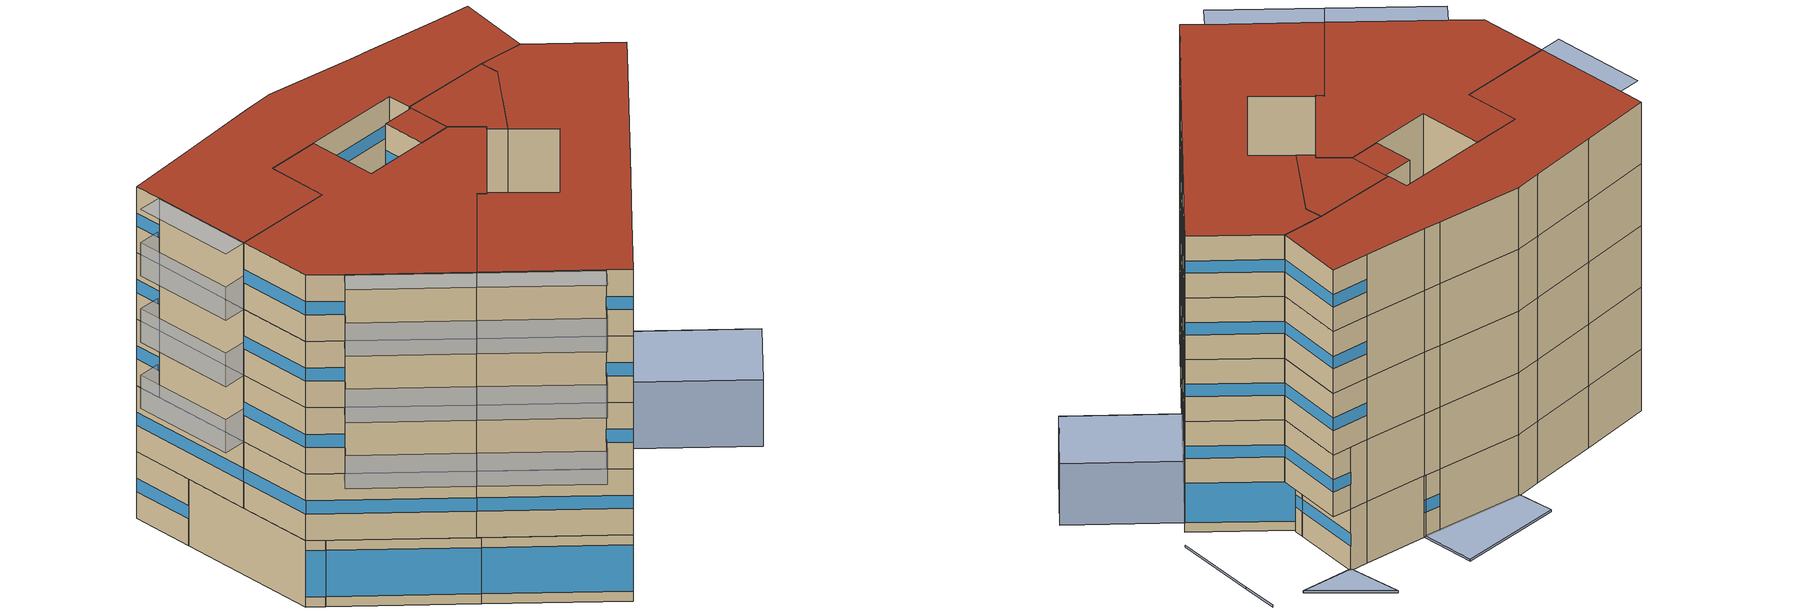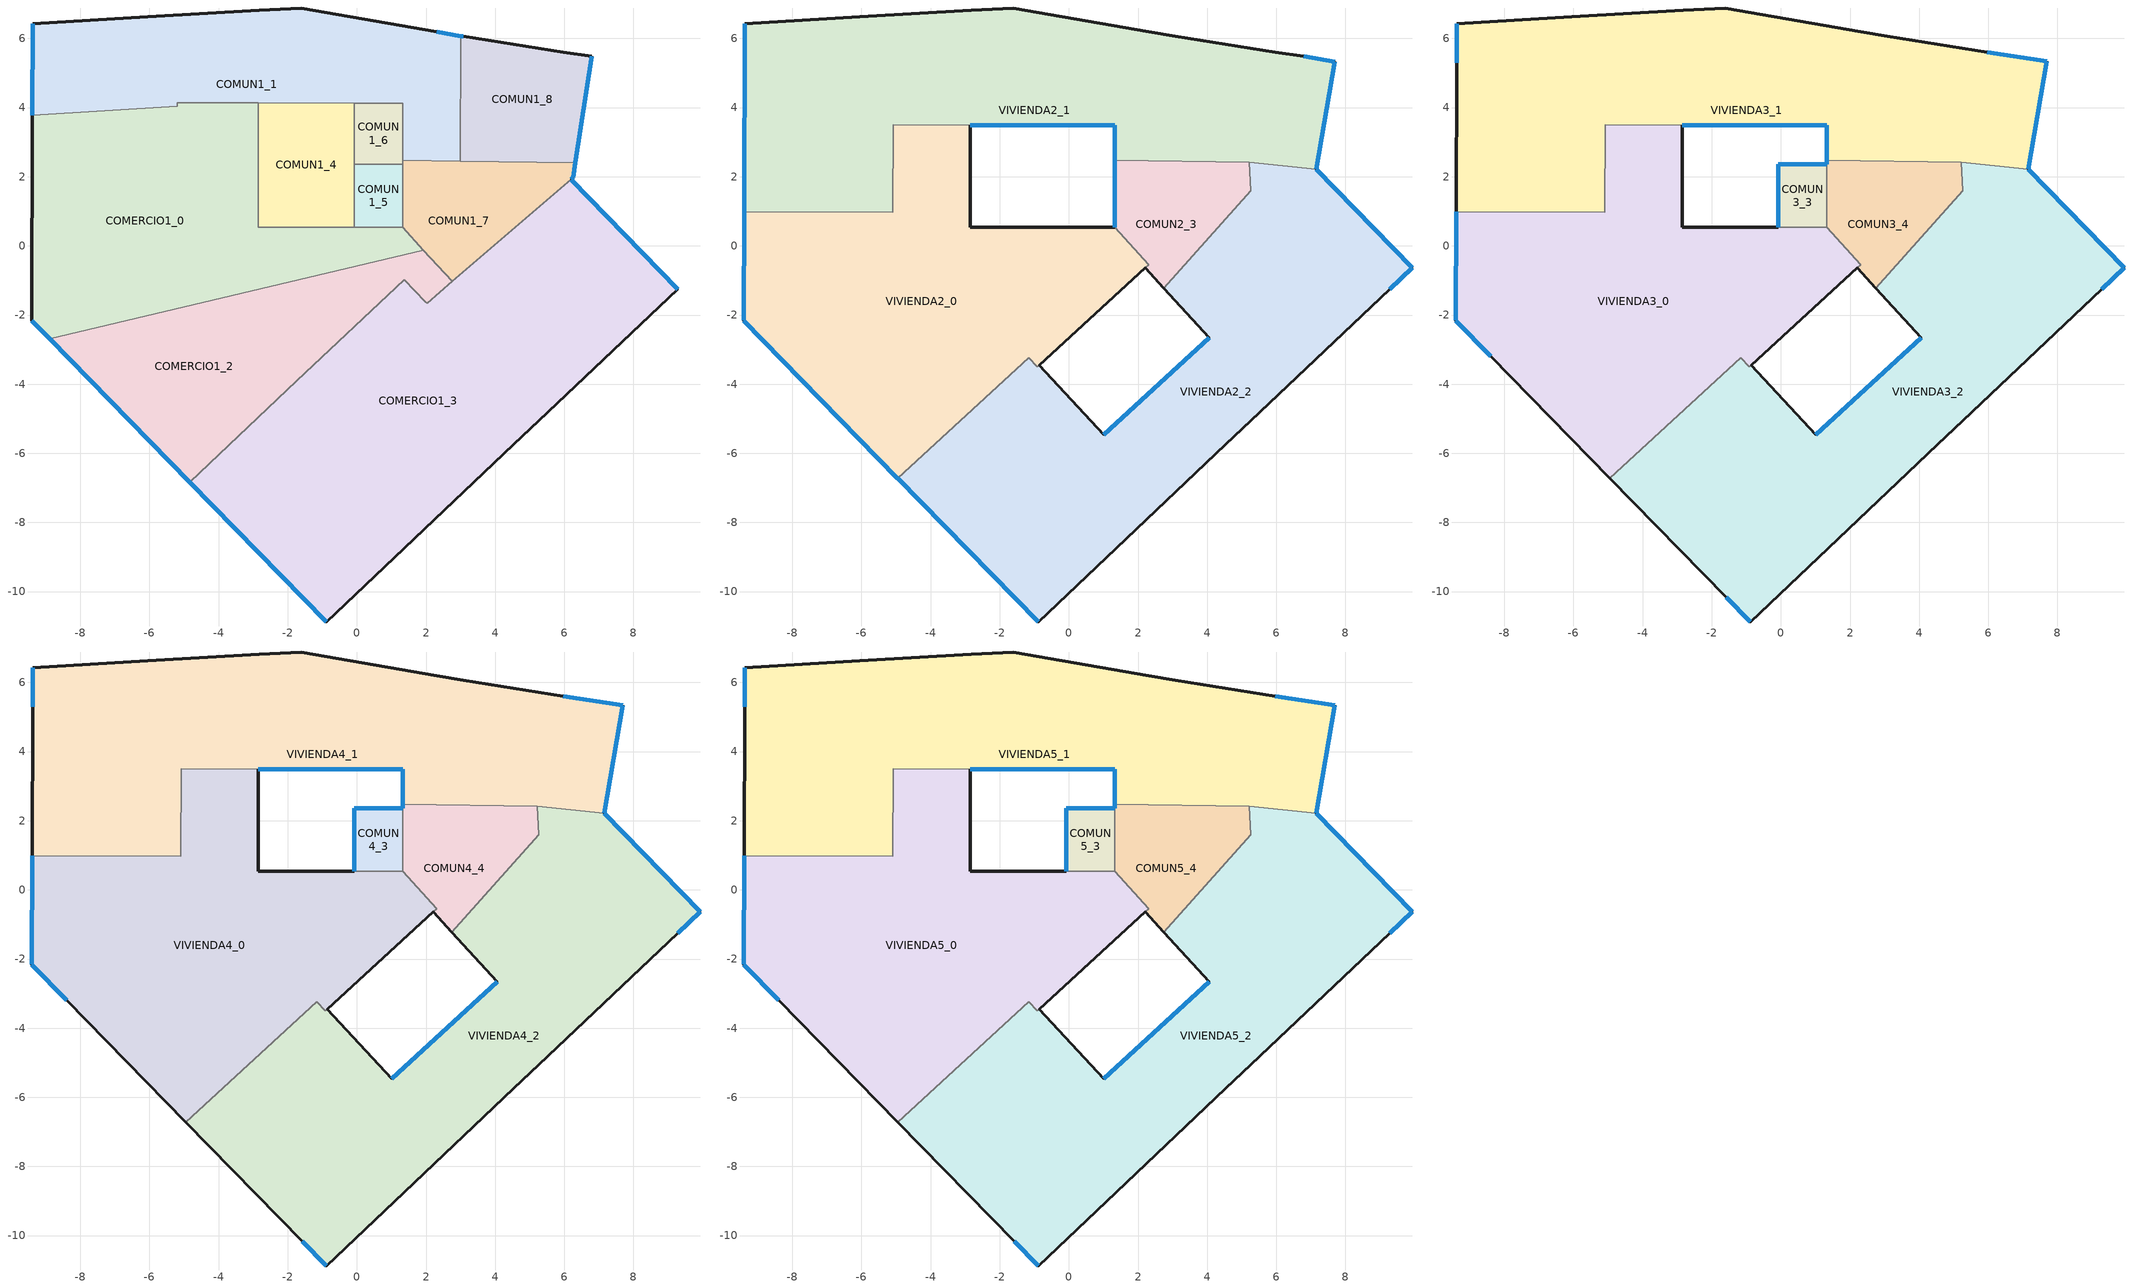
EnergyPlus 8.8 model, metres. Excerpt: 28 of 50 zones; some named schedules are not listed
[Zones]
COMERCIO1_0
 floor ground (Project Floor): 1.32,0.54 1.92,-0.12 -8.89,-2.69 -9.41,-2.16 -9.39,3.78 -5.2,4.04 -5.2,4.14 -2.86,4.14 -2.86,3.49 -2.86,0.54 -0.08,0.54 z0
 wall outside (Project Partition): -9.39,3.78 -9.41,-2.16 -8.89,-2.69 z0:3
 wall to COMERCIO1_2 (Project Partition): -8.89,-2.69 1.92,-0.12 z0:3
 wall to COMUN1_7 (Project Partition): 1.92,-0.12 1.32,0.54 z0:3
 wall to COMUN1_5 (Project Partition): 1.32,0.54 -0.08,0.54 z0:3
 wall to COMUN1_4 (Project Partition): -0.08,0.54 -2.86,0.54 -2.86,3.49 -2.86,4.14 z0:3
 wall to COMUN1_1 (Project Partition): -2.86,4.14 -5.2,4.14 -5.2,4.04 -9.39,3.78 z0:3
 window (Project External Window): -9.41,-2.16 -8.89,-2.69 z0.45:2.55
 roof outside (Project Flat Roof): 1.92,-0.12 1.32,0.54 -0.08,0.54 -2.86,0.54 -2.86,3.49 -2.86,4.14 -5.2,4.14 -5.2,4.04 -9.39,3.78 -9.41,-2.16 -8.89,-2.69 z3
COMUN1_1
 floor ground (Project Floor): 3,6.07 2.99,2.45 1.32,2.48 1.32,3.49 1.32,4.13 -0.08,4.13 -2.86,4.14 -5.2,4.14 -5.2,4.04 -9.39,3.78 -9.38,6.42 -6.05,6.62 -2.83,6.81 -1.62,6.88 2.31,6.19 z0
 wall outside (Project Partition): 3,6.07 2.31,6.19 -1.62,6.88 -2.83,6.81 -6.05,6.62 -9.38,6.42 -9.39,3.78 z0:3
 wall to COMUN1_4 (Project Partition): -2.86,4.14 -0.08,4.13 z0:3
 wall to COMUN1_6 (Project Partition): -0.08,4.13 1.32,4.13 1.32,3.49 1.32,2.48 z0:3
 wall to COMUN1_7 (Project Partition): 1.32,2.48 2.99,2.45 z0:3
 wall to COMUN1_8 (Project Partition): 2.99,2.45 3,6.07 z0:3
 window (Project External Window): 3,6.07 2.31,6.19 / -9.38,6.42 -9.39,3.78 z1.2:1.8
 roof outside (Project Flat Roof): 2.99,2.45 3,6.07 2.31,6.19 -1.62,6.88 -2.83,6.81 -6.05,6.62 -9.38,6.42 -9.39,3.78 -5.2,4.04 -5.2,4.14 -2.86,4.14 -0.08,4.13 1.32,4.13 1.32,3.49 1.32,2.48 z3
COMERCIO1_2
 floor ground (Project Floor): 1.92,-0.12 2.76,-1.03 2.03,-1.66 1.98,-1.61 1.37,-0.98 -1.74,-3.9 -4.84,-6.84 -8.89,-2.69 z0
 wall outside (Project Partition): -8.89,-2.69 -4.84,-6.84 z0:3
 wall to COMERCIO1_3 (Project Partition): -4.84,-6.84 -1.74,-3.9 1.37,-0.98 1.98,-1.61 2.03,-1.66 2.76,-1.03 z0:3
 wall to COMUN1_7 (Project Partition): 2.76,-1.03 1.92,-0.12 z0:3
 window (Project External Window): -8.88,-2.69 -4.84,-6.84 z0.45:2.55
 roof outside (Project Flat Roof): 2.03,-1.66 2.76,-1.03 1.92,-0.12 -8.89,-2.69 -4.84,-6.84 -1.74,-3.9 1.37,-0.98 1.98,-1.61 z3
COMERCIO1_3
 floor ground (Project Floor): 6.19,1.92 9.28,-1.25 5.26,-5.06 4.54,-5.74 1.36,-8.75 -0.89,-10.88 -4.84,-6.84 -1.74,-3.9 1.37,-0.98 1.98,-1.61 2.03,-1.66 2.76,-1.03 z0
 wall outside (Project Partition): -4.84,-6.84 -0.89,-10.88 1.36,-8.75 4.54,-5.74 5.26,-5.06 9.28,-1.25 6.19,1.92 z0:3
 wall to COMUN1_7 (Project Partition): 6.19,1.92 2.76,-1.03 z0:3
 window (Project External Window): -4.83,-6.84 -0.89,-10.88 / 9.28,-1.25 6.2,1.92 z0.45:2.55
 roof outside (Project Flat Roof): 4.54,-5.74 5.26,-5.06 9.28,-1.25 6.19,1.92 2.76,-1.03 2.03,-1.66 1.98,-1.61 1.37,-0.98 -1.74,-3.9 -4.84,-6.84 -0.89,-10.88 1.36,-8.75 z3
COMUN1_4
 floor ground (Project Floor): -0.08,4.13 -0.08,2.36 -0.08,0.54 -2.86,0.54 -2.86,3.49 -2.86,4.14 z0
 wall to COMUN1_5 (Project Partition): -0.08,0.54 -0.08,2.36 z0:3
 wall to COMUN1_6 (Project Partition): -0.08,2.36 -0.08,4.13 z0:3
 roof outside (Project Flat Roof): -0.08,0.54 -0.08,2.36 -0.08,4.13 -2.86,4.14 -2.86,3.49 -2.86,0.54 z3
COMUN1_5
 floor ground (Project Floor): 1.32,2.36 1.32,0.54 -0.08,0.54 -0.08,2.36 z0
 wall to COMUN1_7 (Project Partition): 1.32,0.54 1.32,2.36 z0:3
 wall to COMUN1_6 (Project Partition): 1.32,2.36 -0.08,2.36 z0:3
 roof outside (Project Flat Roof): 1.32,0.54 1.32,2.36 -0.08,2.36 -0.08,0.54 z3
COMUN1_6
 floor ground (Project Floor): 1.32,4.13 1.32,3.49 1.32,2.48 1.32,2.36 -0.08,2.36 -0.08,4.13 z0
 wall to COMUN1_7 (Project Partition): 1.32,2.36 1.32,2.48 z0:3
 roof outside (Project Flat Roof): 1.32,2.36 1.32,2.48 1.32,3.49 1.32,4.13 -0.08,4.13 -0.08,2.36 z3
COMUN1_7
 floor ground (Project Floor): 6.31,2.4 6.25,1.98 6.19,1.92 2.76,-1.03 1.92,-0.12 1.32,0.54 1.32,2.36 1.32,2.48 2.99,2.45 z0
 wall outside (Project Partition): 6.19,1.92 6.25,1.98 6.31,2.4 z0:3
 wall to COMUN1_8 (Project Partition): 6.31,2.4 2.99,2.45 z0:3
 window (Project External Window): 6.19,1.92 6.25,1.98 / 6.25,1.98 6.31,2.4 z1.2:1.8
 roof outside (Project Flat Roof): 6.19,1.92 6.25,1.98 6.31,2.4 2.99,2.45 1.32,2.48 1.32,2.36 1.32,0.54 1.92,-0.12 2.76,-1.03 z3
COMUN1_8
 floor ground (Project Floor): 6.79,5.48 6.31,2.4 2.99,2.45 3,6.07 3.07,6.06 5.97,5.6 z0
 wall outside (Project Partition): 6.31,2.4 6.79,5.48 5.97,5.6 3.07,6.06 3,6.07 z0:3
 window (Project External Window): 6.31,2.4 6.79,5.48 / 3.07,6.06 3,6.07 z1.2:1.8
 roof outside (Project Flat Roof): 6.31,2.4 6.79,5.48 5.97,5.6 3.07,6.06 3,6.07 2.99,2.45 z3
VIVIENDA2_0
 floor outside (Project Floor): 1.32,0.54 2.31,-0.54 2.2,-0.64 -0.86,-3.45 -0.92,-3.5 -1.16,-3.23 -4.96,-6.72 -9.41,-2.16 -9.4,0.99 -5.1,0.97 -5.09,3.5 -2.86,3.49 -2.86,0.54 -0.08,0.54 z3
 wall outside (Project Partition): -0.86,-3.45 2.2,-0.64 / 1.32,0.54 -0.08,0.54 -2.86,0.54 -2.86,3.49 / -9.4,0.99 -9.41,-2.16 -4.96,-6.72 z3:6
 wall to VIVIENDA2_2 (Project Partition): -4.96,-6.72 -1.16,-3.23 -0.92,-3.5 -0.86,-3.45 z3:6
 wall to COMUN2_3 (Project Partition): 2.2,-0.64 2.31,-0.54 1.32,0.54 z3:6
 wall to VIVIENDA2_1 (Project Partition): -2.86,3.49 -5.09,3.5 -5.1,0.97 -9.4,0.99 z3:6
 window (Project External Window): -9.4,0.99 -9.41,-2.16 / -9.4,-2.16 -4.96,-6.72 z4.2:4.8
 roof outside (Project Flat Roof): -0.86,-3.45 2.2,-0.64 2.31,-0.54 1.32,0.54 -0.08,0.54 -2.86,0.54 -2.86,3.49 -5.09,3.5 -5.1,0.97 -9.4,0.99 -9.41,-2.16 -4.96,-6.72 -1.16,-3.23 -0.92,-3.5 z6
VIVIENDA2_1
 floor outside (Project Floor): 7.68,5.33 7.15,2.22 5.22,2.42 1.32,2.48 1.32,3.49 -2.86,3.49 -5.09,3.5 -5.1,0.97 -9.4,0.99 -9.38,6.42 -6.05,6.62 -2.83,6.81 -1.62,6.88 2.31,6.19 3.07,6.06 5.97,5.6 6.79,5.48 z3
 wall outside (Project Partition): -2.86,3.49 1.32,3.49 1.32,2.48 / 7.15,2.22 7.68,5.33 6.79,5.48 5.97,5.6 3.07,6.06 2.31,6.19 -1.62,6.88 -2.83,6.81 -6.05,6.62 -9.38,6.42 -9.4,0.99 z3:6
 wall to COMUN2_3 (Project Partition): 1.32,2.48 5.22,2.42 z3:6
 wall to VIVIENDA2_2 (Project Partition): 5.22,2.42 7.15,2.22 z3:6
 window (Project External Window): -2.85,3.49 1.32,3.49 / 1.32,3.49 1.32,2.48 / 7.15,2.22 7.68,5.33 / 7.68,5.33 6.79,5.48 / -9.38,6.42 -9.4,0.99 z4.2:4.8
 roof outside (Project Flat Roof): 7.15,2.22 7.68,5.33 6.79,5.48 5.97,5.6 3.07,6.06 2.31,6.19 -1.62,6.88 -2.83,6.81 -6.05,6.62 -9.38,6.42 -9.4,0.99 -5.1,0.97 -5.09,3.5 -2.86,3.49 1.32,3.49 1.32,2.48 5.22,2.42 z6
VIVIENDA2_2
 floor outside (Project Floor): 7.15,2.22 9.93,-0.63 9.28,-1.25 5.26,-5.06 4.54,-5.74 1.36,-8.75 -0.89,-10.88 -4.96,-6.72 -1.16,-3.23 -0.92,-3.5 -0.86,-3.45 1,-5.47 4.06,-2.66 2.74,-1.23 5.25,1.6 5.22,2.42 z3
 wall outside (Project Partition): -4.96,-6.72 -0.89,-10.88 1.36,-8.75 4.54,-5.74 5.26,-5.06 9.28,-1.25 9.93,-0.63 7.15,2.22 / 2.74,-1.23 4.06,-2.66 1,-5.47 -0.86,-3.45 z3:6
 wall to COMUN2_3 (Project Partition): 5.22,2.42 5.25,1.6 2.74,-1.23 z3:6
 window (Project External Window): -4.95,-6.72 -0.89,-10.88 / 9.28,-1.25 9.93,-0.63 / 9.93,-0.63 7.16,2.22 / 4.06,-2.66 1.01,-5.47 z4.2:4.8
 roof outside (Project Flat Roof): 4.54,-5.74 5.26,-5.06 9.28,-1.25 9.93,-0.63 7.15,2.22 5.22,2.42 5.25,1.6 2.74,-1.23 4.06,-2.66 1,-5.47 -0.86,-3.45 -0.92,-3.5 -1.16,-3.23 -4.96,-6.72 -0.89,-10.88 1.36,-8.75 z6
COMUN2_3
 floor outside (Project Floor): 5.22,2.42 5.25,1.6 2.74,-1.23 2.2,-0.64 2.31,-0.54 1.32,0.54 1.32,2.36 1.32,2.48 z3
 wall outside (Project Partition): 2.2,-0.64 2.74,-1.23 / 1.32,2.48 1.32,2.36 1.32,0.54 z3:6
 window (Project External Window): 1.32,2.48 1.32,2.36 / 1.32,2.36 1.32,0.54 z4.2:4.8
 roof outside (Project Flat Roof): 2.74,-1.23 5.25,1.6 5.22,2.42 1.32,2.48 1.32,2.36 1.32,0.54 2.31,-0.54 2.2,-0.64 z6
VIVIENDA3_0
 floor outside (Project Floor): 1.32,0.54 2.31,-0.54 2.2,-0.64 -0.86,-3.45 -0.92,-3.5 -1.16,-3.23 -4.96,-6.72 -8.4,-3.19 -9.41,-2.16 -9.4,0.99 -5.1,0.97 -5.09,3.5 -2.86,3.49 -2.86,0.54 -0.08,0.54 z6
 wall outside (Project Partition): -0.86,-3.45 2.2,-0.64 / -0.08,0.54 -2.86,0.54 -2.86,3.49 / -9.4,0.99 -9.41,-2.16 -8.4,-3.19 -4.96,-6.72 z6:9
 wall to VIVIENDA3_2 (Project Partition): -4.96,-6.72 -1.16,-3.23 -0.92,-3.5 -0.86,-3.45 z6:9
 wall to COMUN3_4 (Project Partition): 2.2,-0.64 2.31,-0.54 1.32,0.54 z6:9
 wall to COMUN3_3 (Project Partition): 1.32,0.54 -0.08,0.54 z6:9
 wall to VIVIENDA3_1 (Project Partition): -2.86,3.49 -5.09,3.5 -5.1,0.97 -9.4,0.99 z6:9
 window (Project External Window): -9.4,0.99 -9.41,-2.16 / -9.41,-2.16 -8.4,-3.19 z7.2:7.8
 roof outside (Project Flat Roof): -0.86,-3.45 2.2,-0.64 2.31,-0.54 1.32,0.54 -0.08,0.54 -2.86,0.54 -2.86,3.49 -5.09,3.5 -5.1,0.97 -9.4,0.99 -9.41,-2.16 -8.4,-3.19 -4.96,-6.72 -1.16,-3.23 -0.92,-3.5 z9
VIVIENDA3_1
 floor outside (Project Floor): 7.68,5.34 7.15,2.22 5.22,2.42 1.32,2.48 1.32,3.49 -2.86,3.49 -5.09,3.5 -5.1,0.97 -9.4,0.99 -9.38,5.29 -9.38,6.42 -6.05,6.62 -2.83,6.81 -1.62,6.88 2.31,6.19 3.07,6.06 5.97,5.6 z6
 wall outside (Project Partition): -2.86,3.49 1.32,3.49 1.32,2.48 / 7.15,2.22 7.68,5.34 5.97,5.6 3.07,6.06 2.31,6.19 -1.62,6.88 -2.83,6.81 -6.05,6.62 -9.38,6.42 -9.38,5.29 -9.4,0.99 z6:9
 wall to COMUN3_4 (Project Partition): 1.32,2.48 5.22,2.42 z6:9
 wall to VIVIENDA3_2 (Project Partition): 5.22,2.42 7.15,2.22 z6:9
 window (Project External Window): -2.85,3.49 1.32,3.49 / 1.32,3.49 1.32,2.48 / 7.15,2.22 7.68,5.34 / 7.68,5.34 5.98,5.6 / -9.38,6.42 -9.38,5.29 z7.2:7.8
 roof outside (Project Flat Roof): 7.15,2.22 7.68,5.34 5.97,5.6 3.07,6.06 2.31,6.19 -1.62,6.88 -2.83,6.81 -6.05,6.62 -9.38,6.42 -9.38,5.29 -9.4,0.99 -5.1,0.97 -5.09,3.5 -2.86,3.49 1.32,3.49 1.32,2.48 5.22,2.42 z9
VIVIENDA3_2
 floor outside (Project Floor): 7.15,2.22 9.93,-0.63 9.28,-1.25 5.26,-5.06 4.54,-5.74 1.36,-8.75 -0.89,-10.88 -1.59,-10.16 -4.96,-6.72 -1.16,-3.23 -0.92,-3.5 -0.86,-3.45 1,-5.47 4.06,-2.66 2.74,-1.23 5.25,1.6 5.22,2.42 z6
 wall outside (Project Partition): -4.96,-6.72 -1.59,-10.16 -0.89,-10.88 1.36,-8.75 4.54,-5.74 5.26,-5.06 9.28,-1.25 9.93,-0.63 7.15,2.22 / 2.74,-1.23 4.06,-2.66 1,-5.47 -0.86,-3.45 z6:9
 wall to COMUN3_4 (Project Partition): 5.22,2.42 5.25,1.6 2.74,-1.23 z6:9
 window (Project External Window): -1.59,-10.16 -0.89,-10.88 / 9.28,-1.25 9.93,-0.63 / 9.93,-0.63 7.16,2.22 / 4.06,-2.66 1.01,-5.47 z7.2:7.8
 roof outside (Project Flat Roof): 4.54,-5.74 5.26,-5.06 9.28,-1.25 9.93,-0.63 7.15,2.22 5.22,2.42 5.25,1.6 2.74,-1.23 4.06,-2.66 1,-5.47 -0.86,-3.45 -0.92,-3.5 -1.16,-3.23 -4.96,-6.72 -1.59,-10.16 -0.89,-10.88 1.36,-8.75 z9
COMUN3_3
 floor outside (Project Floor): 1.32,2.36 1.32,0.54 -0.08,0.54 -0.08,2.36 z6
 wall outside (Project Partition): 1.32,2.36 -0.08,2.36 -0.08,0.54 z6:9
 wall to COMUN3_4 (Project Partition): 1.32,0.54 1.32,2.36 z6:9
 window (Project External Window): 1.32,2.36 -0.07,2.36 / -0.08,2.36 -0.08,0.54 z7.2:7.8
 roof outside (Project Flat Roof): 1.32,0.54 1.32,2.36 -0.08,2.36 -0.08,0.54 z9
COMUN3_4
 floor outside (Project Floor): 5.22,2.42 5.25,1.6 2.74,-1.23 2.2,-0.64 2.31,-0.54 1.32,0.54 1.32,2.36 1.32,2.48 z6
 wall outside (Project Partition): 2.2,-0.64 2.74,-1.23 / 1.32,2.48 1.32,2.36 z6:9
 window (Project External Window): 1.32,2.48 1.32,2.36 z7.2:7.8
 roof outside (Project Flat Roof): 2.74,-1.23 5.25,1.6 5.22,2.42 1.32,2.48 1.32,2.36 1.32,0.54 2.31,-0.54 2.2,-0.64 z9
VIVIENDA4_0
 floor outside (Project Floor): 1.32,0.54 2.31,-0.54 2.2,-0.64 -0.86,-3.45 -0.92,-3.5 -1.16,-3.23 -4.96,-6.72 -8.4,-3.19 -9.41,-2.16 -9.4,0.99 -5.1,0.97 -5.09,3.5 -2.86,3.49 -2.86,0.54 -0.08,0.54 z9
 wall outside (Project Partition): -0.86,-3.45 2.2,-0.64 / -0.08,0.54 -2.86,0.54 -2.86,3.49 / -9.4,0.99 -9.41,-2.16 -8.4,-3.19 -4.96,-6.72 z9:12
 wall to VIVIENDA4_2 (Project Partition): -4.96,-6.72 -1.16,-3.23 -0.92,-3.5 -0.86,-3.45 z9:12
 wall to COMUN4_4 (Project Partition): 2.2,-0.64 2.31,-0.54 1.32,0.54 z9:12
 wall to COMUN4_3 (Project Partition): 1.32,0.54 -0.08,0.54 z9:12
 wall to VIVIENDA4_1 (Project Partition): -2.86,3.49 -5.09,3.5 -5.1,0.97 -9.4,0.99 z9:12
 window (Project External Window): -9.4,0.99 -9.41,-2.16 / -9.41,-2.16 -8.4,-3.19 z10.2:10.8
 roof outside (Project Flat Roof): -0.86,-3.45 2.2,-0.64 2.31,-0.54 1.32,0.54 -0.08,0.54 -2.86,0.54 -2.86,3.49 -5.09,3.5 -5.1,0.97 -9.4,0.99 -9.41,-2.16 -8.4,-3.19 -4.96,-6.72 -1.16,-3.23 -0.92,-3.5 z12
VIVIENDA4_1
 floor outside (Project Floor): 7.68,5.34 7.15,2.22 5.22,2.42 1.32,2.48 1.32,3.49 -2.86,3.49 -5.09,3.5 -5.1,0.97 -9.4,0.99 -9.38,5.29 -9.38,6.42 -6.05,6.62 -2.83,6.81 -1.62,6.88 2.31,6.19 3.07,6.06 5.97,5.6 z9
 wall outside (Project Partition): -2.86,3.49 1.32,3.49 1.32,2.48 / 7.15,2.22 7.68,5.34 5.97,5.6 3.07,6.06 2.31,6.19 -1.62,6.88 -2.83,6.81 -6.05,6.62 -9.38,6.42 -9.38,5.29 -9.4,0.99 z9:12
 wall to COMUN4_4 (Project Partition): 1.32,2.48 5.22,2.42 z9:12
 wall to VIVIENDA4_2 (Project Partition): 5.22,2.42 7.15,2.22 z9:12
 window (Project External Window): -2.85,3.49 1.32,3.49 / 1.32,3.49 1.32,2.48 / 7.15,2.22 7.68,5.34 / 7.68,5.34 5.98,5.6 / -9.38,6.42 -9.38,5.29 z10.2:10.8
 roof outside (Project Flat Roof): 7.15,2.22 7.68,5.34 5.97,5.6 3.07,6.06 2.31,6.19 -1.62,6.88 -2.83,6.81 -6.05,6.62 -9.38,6.42 -9.38,5.29 -9.4,0.99 -5.1,0.97 -5.09,3.5 -2.86,3.49 1.32,3.49 1.32,2.48 5.22,2.42 z12
VIVIENDA4_2
 floor outside (Project Floor): 7.15,2.22 9.93,-0.63 9.28,-1.25 5.26,-5.06 4.54,-5.74 1.36,-8.75 -0.89,-10.88 -1.59,-10.16 -4.96,-6.72 -1.16,-3.23 -0.92,-3.5 -0.86,-3.45 1,-5.47 4.06,-2.66 2.74,-1.23 5.25,1.6 5.22,2.42 z9
 wall outside (Project Partition): -4.96,-6.72 -1.59,-10.16 -0.89,-10.88 1.36,-8.75 4.54,-5.74 5.26,-5.06 9.28,-1.25 9.93,-0.63 7.15,2.22 / 2.74,-1.23 4.06,-2.66 1,-5.47 -0.86,-3.45 z9:12
 wall to COMUN4_4 (Project Partition): 5.22,2.42 5.25,1.6 2.74,-1.23 z9:12
 window (Project External Window): -1.59,-10.16 -0.89,-10.88 / 9.28,-1.25 9.93,-0.63 / 9.93,-0.63 7.16,2.22 / 4.06,-2.66 1.01,-5.47 z10.2:10.8
 roof outside (Project Flat Roof): 4.54,-5.74 5.26,-5.06 9.28,-1.25 9.93,-0.63 7.15,2.22 5.22,2.42 5.25,1.6 2.74,-1.23 4.06,-2.66 1,-5.47 -0.86,-3.45 -0.92,-3.5 -1.16,-3.23 -4.96,-6.72 -1.59,-10.16 -0.89,-10.88 1.36,-8.75 z12
COMUN4_3
 floor outside (Project Floor): 1.32,2.36 1.32,0.54 -0.08,0.54 -0.08,2.36 z9
 wall outside (Project Partition): 1.32,2.36 -0.08,2.36 -0.08,0.54 z9:12
 wall to COMUN4_4 (Project Partition): 1.32,0.54 1.32,2.36 z9:12
 window (Project External Window): 1.32,2.36 -0.07,2.36 / -0.08,2.36 -0.08,0.54 z10.2:10.8
 roof outside (Project Flat Roof): 1.32,0.54 1.32,2.36 -0.08,2.36 -0.08,0.54 z12
COMUN4_4
 floor outside (Project Floor): 5.22,2.42 5.25,1.6 2.74,-1.23 2.2,-0.64 2.31,-0.54 1.32,0.54 1.32,2.36 1.32,2.48 z9
 wall outside (Project Partition): 2.2,-0.64 2.74,-1.23 / 1.32,2.48 1.32,2.36 z9:12
 window (Project External Window): 1.32,2.48 1.32,2.36 z10.2:10.8
 roof outside (Project Flat Roof): 2.74,-1.23 5.25,1.6 5.22,2.42 1.32,2.48 1.32,2.36 1.32,0.54 2.31,-0.54 2.2,-0.64 z12
VIVIENDA5_0
 floor outside (Project Floor): 1.32,0.54 2.31,-0.54 2.2,-0.64 -0.86,-3.45 -0.92,-3.5 -1.16,-3.23 -4.96,-6.72 -8.4,-3.19 -9.41,-2.16 -9.4,0.99 -5.1,0.97 -5.09,3.5 -2.86,3.49 -2.86,0.54 -0.08,0.54 z12
 wall outside (Project Partition): -0.86,-3.45 2.2,-0.64 / -0.08,0.54 -2.86,0.54 -2.86,3.49 / -9.4,0.99 -9.41,-2.16 -8.4,-3.19 -4.96,-6.72 z12:15
 wall to VIVIENDA5_2 (Project Partition): -4.96,-6.72 -1.16,-3.23 -0.92,-3.5 -0.86,-3.45 z12:15
 wall to COMUN5_4 (Project Partition): 2.2,-0.64 2.31,-0.54 1.32,0.54 z12:15
 wall to COMUN5_3 (Project Partition): 1.32,0.54 -0.08,0.54 z12:15
 wall to VIVIENDA5_1 (Project Partition): -2.86,3.49 -5.09,3.5 -5.1,0.97 -9.4,0.99 z12:15
 window (Project External Window): -9.4,0.99 -9.41,-2.16 / -9.41,-2.16 -8.4,-3.19 z13.2:13.8
 roof outside (Project Flat Roof): -0.86,-3.45 2.2,-0.64 2.31,-0.54 1.32,0.54 -0.08,0.54 -2.86,0.54 -2.86,3.49 -5.09,3.5 -5.1,0.97 -9.4,0.99 -9.41,-2.16 -8.4,-3.19 -4.96,-6.72 -1.16,-3.23 -0.92,-3.5 z15
VIVIENDA5_1
 floor outside (Project Floor): 7.68,5.34 7.15,2.22 5.22,2.42 1.32,2.48 1.32,3.49 -2.86,3.49 -5.09,3.5 -5.1,0.97 -9.4,0.99 -9.38,5.29 -9.38,6.42 -6.05,6.62 -2.83,6.81 -1.62,6.88 2.31,6.19 3.07,6.06 5.97,5.6 z12
 wall outside (Project Partition): -2.86,3.49 1.32,3.49 1.32,2.48 / 7.15,2.22 7.68,5.34 5.97,5.6 3.07,6.06 2.31,6.19 -1.62,6.88 -2.83,6.81 -6.05,6.62 -9.38,6.42 -9.38,5.29 -9.4,0.99 z12:15
 wall to COMUN5_4 (Project Partition): 1.32,2.48 5.22,2.42 z12:15
 wall to VIVIENDA5_2 (Project Partition): 5.22,2.42 7.15,2.22 z12:15
 window (Project External Window): -2.85,3.49 1.32,3.49 / 1.32,3.49 1.32,2.48 / 7.15,2.22 7.68,5.34 / 7.68,5.34 5.98,5.6 / -9.38,6.42 -9.38,5.29 z13.2:13.8
 roof outside (Project Flat Roof): 7.15,2.22 7.68,5.34 5.97,5.6 3.07,6.06 2.31,6.19 -1.62,6.88 -2.83,6.81 -6.05,6.62 -9.38,6.42 -9.38,5.29 -9.4,0.99 -5.1,0.97 -5.09,3.5 -2.86,3.49 1.32,3.49 1.32,2.48 5.22,2.42 z15
VIVIENDA5_2
 floor outside (Project Floor): 7.15,2.22 9.93,-0.63 9.28,-1.25 5.26,-5.06 4.54,-5.74 1.36,-8.75 -0.89,-10.88 -1.59,-10.16 -4.96,-6.72 -1.16,-3.23 -0.92,-3.5 -0.86,-3.45 1,-5.47 4.06,-2.66 2.74,-1.23 5.25,1.6 5.22,2.42 z12
 wall outside (Project Partition): -4.96,-6.72 -1.59,-10.16 -0.89,-10.88 1.36,-8.75 4.54,-5.74 5.26,-5.06 9.28,-1.25 9.93,-0.63 7.15,2.22 / 2.74,-1.23 4.06,-2.66 1,-5.47 -0.86,-3.45 z12:15
 wall to COMUN5_4 (Project Partition): 5.22,2.42 5.25,1.6 2.74,-1.23 z12:15
 window (Project External Window): -1.59,-10.16 -0.89,-10.88 / 9.28,-1.25 9.93,-0.63 / 9.93,-0.63 7.16,2.22 / 4.06,-2.66 1.01,-5.47 z13.2:13.8
 roof outside (Project Flat Roof): 4.54,-5.74 5.26,-5.06 9.28,-1.25 9.93,-0.63 7.15,2.22 5.22,2.42 5.25,1.6 2.74,-1.23 4.06,-2.66 1,-5.47 -0.86,-3.45 -0.92,-3.5 -1.16,-3.23 -4.96,-6.72 -1.59,-10.16 -0.89,-10.88 1.36,-8.75 z15
COMUN5_3
 floor outside (Project Floor): 1.32,2.36 1.32,0.54 -0.08,0.54 -0.08,2.36 z12
 wall outside (Project Partition): 1.32,2.36 -0.08,2.36 -0.08,0.54 z12:15
 wall to COMUN5_4 (Project Partition): 1.32,0.54 1.32,2.36 z12:15
 window (Project External Window): 1.32,2.36 -0.07,2.36 / -0.08,2.36 -0.08,0.54 z13.2:13.8
 roof outside (Project Flat Roof): 1.32,0.54 1.32,2.36 -0.08,2.36 -0.08,0.54 z15
COMUN5_4
 floor outside (Project Floor): 5.22,2.42 5.25,1.6 2.74,-1.23 2.2,-0.64 2.31,-0.54 1.32,0.54 1.32,2.36 1.32,2.48 z12
 wall outside (Project Partition): 2.2,-0.64 2.74,-1.23 / 1.32,2.48 1.32,2.36 z12:15
 window (Project External Window): 1.32,2.48 1.32,2.36 z13.2:13.8
 roof outside (Project Flat Roof): 2.74,-1.23 5.25,1.6 5.22,2.42 1.32,2.48 1.32,2.36 1.32,0.54 2.31,-0.54 2.2,-0.64 z15
shading: -9.4,0.99 -9.38,5.29 / -9.38,5.29 -10.38,5.29 / -10.38,5.29 -10.4,0.99 / -10.4,0.99 -9.4,0.99 / -5.69,-7.39 -4.96,-6.72 / -4.96,-6.72 -8.4,-3.19 / -8.4,-3.19 -9.12,-3.89 / -9.12,-3.89 -5.69,-7.39 / -5.69,-7.39 -2.3,-10.86 / -2.3,-10.86 -1.59,-10.16 / -1.59,-10.16 -4.96,-6.72 / -4.96,-6.72 -5.69,-7.39 z12:13.5; -9.4,0.99 -9.38,5.29 / -9.38,5.29 -10.38,5.29 / -10.38,5.29 -10.4,0.99 / -10.4,0.99 -9.4,0.99 / -5.69,-7.39 -4.96,-6.72 / -4.96,-6.72 -8.4,-3.19 / -8.4,-3.19 -9.12,-3.89 / -9.12,-3.89 -5.69,-7.39 / -5.69,-7.39 -2.3,-10.86 / -2.3,-10.86 -1.59,-10.16 / -1.59,-10.16 -4.96,-6.72 / -4.96,-6.72 -5.69,-7.39 z9:10.5; -9.4,0.99 -9.38,5.29 / -9.38,5.29 -10.38,5.29 / -10.38,5.29 -10.4,0.99 / -10.4,0.99 -9.4,0.99 / -5.69,-7.39 -4.96,-6.72 / -4.96,-6.72 -8.4,-3.19 / -8.4,-3.19 -9.12,-3.89 / -9.12,-3.89 -5.69,-7.39 / -5.69,-7.39 -2.3,-10.86 / -2.3,-10.86 -1.59,-10.16 / -1.59,-10.16 -4.96,-6.72 / -4.96,-6.72 -5.69,-7.39 z6:7.5; 10.79,4.9 10.57,3.27 / 10.57,3.27 10.06,-0.51 / -1.62,6.88 2.31,6.19 / 2.31,6.19 3.07,6.06 / 3.07,6.06 3.06,8.55 / 3.06,8.55 -1.71,8.57 / -1.71,8.57 -1.62,6.88 / 6.79,5.48 9.22,5.11 / 9.22,5.11 6.65,7.92 / 6.65,7.92 6.79,5.48 z0:0.1; 9.88,-7.57 12.32,-5.26 / 12.32,-5.26 8.81,-1.7 / 8.81,-1.7 6.38,-4 / 6.38,-4 9.88,-7.57 z0:3; -9.4,0.99 -9.38,5.29 -10.38,5.29 -10.4,0.99 z15; -4.96,-6.72 -8.4,-3.19 -9.12,-3.89 -5.69,-7.39 z15; -1.59,-10.16 -4.96,-6.72 -5.69,-7.39 -2.3,-10.86 z15; -9.4,0.99 -9.38,5.29 -10.38,5.29 -10.4,0.99 z12; -4.96,-6.72 -8.4,-3.19 -9.12,-3.89 -5.69,-7.39 z12; -1.59,-10.16 -4.96,-6.72 -5.69,-7.39 -2.3,-10.86 z12; -9.4,0.99 -9.38,5.29 -10.38,5.29 -10.4,0.99 z9; -4.96,-6.72 -8.4,-3.19 -9.12,-3.89 -5.69,-7.39 z9; -1.59,-10.16 -4.96,-6.72 -5.69,-7.39 -2.3,-10.86 z9; -9.4,0.99 -9.38,5.29 -10.38,5.29 -10.4,0.99 z6; -4.96,-6.72 -8.4,-3.19 -9.12,-3.89 -5.69,-7.39 z6; -1.59,-10.16 -4.96,-6.72 -5.69,-7.39 -2.3,-10.86 z6; 3.07,6.06 3.06,8.55 -1.71,8.57 -1.62,6.88 2.31,6.19 z0.1; 9.22,5.11 6.65,7.92 6.79,5.48 z0.1; 12.32,-5.26 8.81,-1.7 6.38,-4 9.88,-7.57 z3
[Building]
bcn: North Axis=0; Terrain=City; Solar Distribution=FullInteriorAndExteriorWithReflections
[Site:Location]
BARCELONA	ESP: Latitude=41.28; Longitude=2.07; Time Zone=1; Elevation=6
[SizingPeriod:DesignDay] Day of Month=21; DryBulb Temperature Range Modifier Type=DefaultMultipliers; Barometric Pressure=101253; Rain Indicator=No; Snow Indicator=No; Daylight Saving Time Indicator=No
Name | Month | Day Type | Maximum DryBulb Temperature | Daily DryBulb Temperature Range | Humidity Condition Type | Wetbulb or DewPoint at Maximum DryBulb | Wind Speed | Wind Direction | Solar Model Indicator | Sky Clearness | ASHRAE Clear Sky Optical Depth for Beam Irradiance taub | ASHRAE Clear Sky Optical Depth for Diffuse Irradiance taud
BARCELONA Ann Htg 99.6% Condns DB | 1 | WinterDesignDay | 0.9 | 0 | Wetbulb | 0.9 | 4.3 | 350 | ASHRAEClearSky | 0
BARCELONA Ann Hum_n 99.6% Condns DP=>MCDB | 1 | WinterDesignDay | 5.5 | 0 | Dewpoint | -7.1 | 4.3 | 350 | ASHRAEClearSky | 0
BARCELONA Ann Htg Wind 99.6% Condns WS=>MCDB | 1 | WinterDesignDay | 11.2 | 0 | Wetbulb | 11.2 | 10.9 | 350 | ASHRAEClearSky | 0
BARCELONA Ann Clg .4% Condns DB=>MWB | 8 | SummerDesignDay | 30.2 | 7.7 | Wetbulb | 23.8 | 4.4 | 210 | ASHRAETau |  | 0.492 | 1.927
[MATERIAL]
DefaultMaterial: Roughness=Rough; Thickness=0.1; Conductivity=0.1; Density=1000; Specific Heat=1000; Thermal Absorptance=0.9; Solar Absorptance=0.7; Visible Absorptance=0.7
[WINDOWMATERIAL:SIMPLEGLAZINGSYSTEM]
DefaultGlazing: UFactor=2.7; Solar Heat Gain Coefficient=0.763; Visible Transmittance=0.8
[CONSTRUCTION]
Project Partition; Project Floor; Project Flat Roof: DefaultMaterial
Project External Window: DefaultGlazing
[ZONE] Type=1; Multiplier=1; Ceiling Height=autocalculate; Volume=autocalculate; Floor Area=autocalculate; Part of Total Floor Area=Yes
VIVIENDA5_0; VIVIENDA5_1; VIVIENDA5_2; COMUN5_3; COMUN5_4; VIVIENDA4_0; VIVIENDA4_1; VIVIENDA4_2; COMUN4_3; COMUN4_4; VIVIENDA3_0; VIVIENDA3_1; VIVIENDA3_2; COMUN3_3; COMUN3_4; VIVIENDA2_0; VIVIENDA2_1; VIVIENDA2_2; COMUN2_3; COMERCIO1_0; COMUN1_1; COMERCIO1_2; COMERCIO1_3; COMUN1_4; COMUN1_5; COMUN1_6; COMUN1_7; COMUN1_8
[PEOPLE] Number of People Calculation Method=People/Area; Fraction Radiant=0.3; Sensible Heat Fraction=autocalculate; Carbon Dioxide Generation Rate=3.82e-08; Enable ASHRAE 55 Comfort Warnings=No; Mean Radiant Temperature Calculation Type=ZoneAveraged; Clothing Insulation Calculation Method=ClothingInsulationSchedule
Name | Zone or ZoneList | Number of People Schedule | People per Zone Floor Area | Activity Level Schedule
vivienda5_0People | vivienda5_0 | MidriseApartment Apartment Occ | 0.0283092 | MidriseApartment Activity
vivienda5_1People | vivienda5_1 | MidriseApartment Apartment Occ | 0.0283092 | MidriseApartment Activity
vivienda5_2People | vivienda5_2 | MidriseApartment Apartment Occ | 0.0283092 | MidriseApartment Activity
vivienda4_0People | vivienda4_0 | MidriseApartment Apartment Occ | 0.0283092 | MidriseApartment Activity
vivienda4_1People | vivienda4_1 | MidriseApartment Apartment Occ | 0.0283092 | MidriseApartment Activity
vivienda4_2People | vivienda4_2 | MidriseApartment Apartment Occ | 0.0283092 | MidriseApartment Activity
vivienda3_0People | vivienda3_0 | MidriseApartment Apartment Occ | 0.0283092 | MidriseApartment Activity
vivienda3_1People | vivienda3_1 | MidriseApartment Apartment Occ | 0.0283092 | MidriseApartment Activity
vivienda3_2People | vivienda3_2 | MidriseApartment Apartment Occ | 0.0283092 | MidriseApartment Activity
vivienda2_0People | vivienda2_0 | MidriseApartment Apartment Occ | 0.0283092 | MidriseApartment Activity
vivienda2_1People | vivienda2_1 | MidriseApartment Apartment Occ | 0.0283092 | MidriseApartment Activity
vivienda2_2People | vivienda2_2 | MidriseApartment Apartment Occ | 0.0283092 | MidriseApartment Activity
comercio1_0People | comercio1_0 | Retail Bldg Occ | 0.161459 | Retail Activity
comercio1_2People | comercio1_2 | Retail Bldg Occ | 0.161459 | Retail Activity
comercio1_3People | comercio1_3 | Retail Bldg Occ | 0.161459 | Retail Activity
[LIGHTS] Design Level Calculation Method=Watts/Area; Return Air Fraction=0; Fraction Radiant=0; Fraction Visible=0; Fraction Replaceable=1; EndUse Subcategory=General; Return Air Fraction Calculated from Plenum Temperature=No; Return Air Fraction Function of Plenum Temperature Coefficient 1=0; Return Air Fraction Function of Plenum Temperature Coefficient 2=0
Name | Zone or ZoneList | Schedule | Watts per Zone Floor Area
vivienda5_0Lights | vivienda5_0 | MidriseApartment Apartment Light | 11.8404
vivienda5_1Lights | vivienda5_1 | MidriseApartment Apartment Light | 11.8404
vivienda5_2Lights | vivienda5_2 | MidriseApartment Apartment Light | 11.8404
comun5_3Lights | comun5_3 | MidriseApartment Corridor Light | 5.38198
comun5_4Lights | comun5_4 | MidriseApartment Corridor Light | 5.38198
vivienda4_0Lights | vivienda4_0 | MidriseApartment Apartment Light | 11.8404
vivienda4_1Lights | vivienda4_1 | MidriseApartment Apartment Light | 11.8404
vivienda4_2Lights | vivienda4_2 | MidriseApartment Apartment Light | 11.8404
comun4_3Lights | comun4_3 | MidriseApartment Corridor Light | 5.38198
comun4_4Lights | comun4_4 | MidriseApartment Corridor Light | 5.38198
vivienda3_0Lights | vivienda3_0 | MidriseApartment Apartment Light | 11.8404
vivienda3_1Lights | vivienda3_1 | MidriseApartment Apartment Light | 11.8404
vivienda3_2Lights | vivienda3_2 | MidriseApartment Apartment Light | 11.8404
comun3_3Lights | comun3_3 | MidriseApartment Corridor Light | 5.38198
comun3_4Lights | comun3_4 | MidriseApartment Corridor Light | 5.38198
vivienda2_0Lights | vivienda2_0 | MidriseApartment Apartment Light | 11.8404
vivienda2_1Lights | vivienda2_1 | MidriseApartment Apartment Light | 11.8404
vivienda2_2Lights | vivienda2_2 | MidriseApartment Apartment Light | 11.8404
comun2_3Lights | comun2_3 | MidriseApartment Corridor Light | 5.38198
comercio1_0Lights | comercio1_0 | Retail Bldg Light | 18.2987
comun1_1Lights | comun1_1 | MidriseApartment Corridor Light | 5.38198
comercio1_2Lights | comercio1_2 | Retail Bldg Light | 18.2987
comercio1_3Lights | comercio1_3 | Retail Bldg Light | 18.2987
comun1_4Lights | comun1_4 | MidriseApartment Corridor Light | 5.38198
comun1_5Lights | comun1_5 | MidriseApartment Corridor Light | 5.38198
comun1_6Lights | comun1_6 | MidriseApartment Corridor Light | 5.38198
comun1_7Lights | comun1_7 | MidriseApartment Corridor Light | 5.38198
comun1_8Lights | comun1_8 | MidriseApartment Corridor Light | 5.38198
[ELECTRICEQUIPMENT] Design Level Calculation Method=Watts/Area; Fraction Latent=0; Fraction Radiant=0; Fraction Lost=0; EndUse Subcategory=ElectricEquipment
Name | Zone or ZoneList | Schedule | Watts per Zone Floor Area
vivienda5_0ElectricEquipment | vivienda5_0 | MidriseApartment Apartment Equip | 3.87503
vivienda5_1ElectricEquipment | vivienda5_1 | MidriseApartment Apartment Equip | 3.87503
vivienda5_2ElectricEquipment | vivienda5_2 | MidriseApartment Apartment Equip | 3.87503
vivienda4_0ElectricEquipment | vivienda4_0 | MidriseApartment Apartment Equip | 3.87503
vivienda4_1ElectricEquipment | vivienda4_1 | MidriseApartment Apartment Equip | 3.87503
vivienda4_2ElectricEquipment | vivienda4_2 | MidriseApartment Apartment Equip | 3.87503
vivienda3_0ElectricEquipment | vivienda3_0 | MidriseApartment Apartment Equip | 3.87503
vivienda3_1ElectricEquipment | vivienda3_1 | MidriseApartment Apartment Equip | 3.87503
vivienda3_2ElectricEquipment | vivienda3_2 | MidriseApartment Apartment Equip | 3.87503
vivienda2_0ElectricEquipment | vivienda2_0 | MidriseApartment Apartment Equip | 3.87503
vivienda2_1ElectricEquipment | vivienda2_1 | MidriseApartment Apartment Equip | 3.87503
vivienda2_2ElectricEquipment | vivienda2_2 | MidriseApartment Apartment Equip | 3.87503
comercio1_0ElectricEquipment | comercio1_0 | Retail Bldg Equip | 2.36807
comercio1_2ElectricEquipment | comercio1_2 | Retail Bldg Equip | 2.36807
comercio1_3ElectricEquipment | comercio1_3 | Retail Bldg Equip | 2.36807
[ZONEINFILTRATION:DESIGNFLOWRATE] Schedule=MidriseApartment Infil; Design Flow Rate Calculation Method=Flow/Area; Flow per Zone Floor Area=0.000226568; Constant Term Coefficient=1; Temperature Term Coefficient=0; Velocity Term Coefficient=0; Velocity Squared Term Coefficient=0
Name | Zone or ZoneList
vivienda5_0ZoneInfiltration | vivienda5_0
vivienda5_1ZoneInfiltration | vivienda5_1
vivienda5_2ZoneInfiltration | vivienda5_2
comun5_3ZoneInfiltration | comun5_3
comun5_4ZoneInfiltration | comun5_4
vivienda4_0ZoneInfiltration | vivienda4_0
vivienda4_1ZoneInfiltration | vivienda4_1
vivienda4_2ZoneInfiltration | vivienda4_2
comun4_3ZoneInfiltration | comun4_3
comun4_4ZoneInfiltration | comun4_4
vivienda3_0ZoneInfiltration | vivienda3_0
vivienda3_1ZoneInfiltration | vivienda3_1
vivienda3_2ZoneInfiltration | vivienda3_2
comun3_3ZoneInfiltration | comun3_3
comun3_4ZoneInfiltration | comun3_4
vivienda2_0ZoneInfiltration | vivienda2_0
vivienda2_1ZoneInfiltration | vivienda2_1
vivienda2_2ZoneInfiltration | vivienda2_2
comun2_3ZoneInfiltration | comun2_3
comercio1_0ZoneInfiltration | comercio1_0
comun1_1ZoneInfiltration | comun1_1
comercio1_2ZoneInfiltration | comercio1_2
comercio1_3ZoneInfiltration | comercio1_3
comun1_4ZoneInfiltration | comun1_4
comun1_5ZoneInfiltration | comun1_5
comun1_6ZoneInfiltration | comun1_6
comun1_7ZoneInfiltration | comun1_7
comun1_8ZoneInfiltration | comun1_8
[HVACTEMPLATE:ZONE:IDEALLOADSAIRSYSTEM] Maximum Heating Supply Air Temperature=40; Minimum Cooling Supply Air Temperature=13; Maximum Heating Supply Air Humidity Ratio=0.008; Minimum Cooling Supply Air Humidity Ratio=0.0085; Heating Limit=NoLimit; Cooling Limit=LimitFlowRate; Maximum Cooling Air Flow Rate=autosize; Dehumidification Control Type=ConstantSensibleHeatRatio; Cooling Sensible Heat Ratio=0.7; Dehumidification Setpoint=60; Humidification Control Type=None; Humidification Setpoint=30; Outdoor Air Method=DetailedSpecification; Outdoor Air Flow Rate per Person=0.00944; Outdoor Air Flow Rate per Zone Floor Area=0; Outdoor Air Flow Rate per Zone=0; Demand Controlled Ventilation Type=None; Outdoor Air Economizer Type=DifferentialDryBulb; Heat Recovery Type=None; Sensible Heat Recovery Effectiveness=0.7; Latent Heat Recovery Effectiveness=0.65
Name | Template Thermostat | Design Specification Outdoor Air Object
vivienda5_0 | vivienda5_0_HVAC | vivienda5_0OutdoorAirCntrl
vivienda5_1 | vivienda5_1_HVAC | vivienda5_1OutdoorAirCntrl
vivienda5_2 | vivienda5_2_HVAC | vivienda5_2OutdoorAirCntrl
comun5_3 | comun5_3_HVAC | comun5_3OutdoorAirCntrl
comun5_4 | comun5_4_HVAC | comun5_4OutdoorAirCntrl
vivienda4_0 | vivienda4_0_HVAC | vivienda4_0OutdoorAirCntrl
vivienda4_1 | vivienda4_1_HVAC | vivienda4_1OutdoorAirCntrl
vivienda4_2 | vivienda4_2_HVAC | vivienda4_2OutdoorAirCntrl
comun4_3 | comun4_3_HVAC | comun4_3OutdoorAirCntrl
comun4_4 | comun4_4_HVAC | comun4_4OutdoorAirCntrl
vivienda3_0 | vivienda3_0_HVAC | vivienda3_0OutdoorAirCntrl
vivienda3_1 | vivienda3_1_HVAC | vivienda3_1OutdoorAirCntrl
vivienda3_2 | vivienda3_2_HVAC | vivienda3_2OutdoorAirCntrl
comun3_3 | comun3_3_HVAC | comun3_3OutdoorAirCntrl
comun3_4 | comun3_4_HVAC | comun3_4OutdoorAirCntrl
vivienda2_0 | vivienda2_0_HVAC | vivienda2_0OutdoorAirCntrl
vivienda2_1 | vivienda2_1_HVAC | vivienda2_1OutdoorAirCntrl
vivienda2_2 | vivienda2_2_HVAC | vivienda2_2OutdoorAirCntrl
comun2_3 | comun2_3_HVAC | comun2_3OutdoorAirCntrl
comercio1_0 | comercio1_0_HVAC | comercio1_0OutdoorAirCntrl
comun1_1 | comun1_1_HVAC | comun1_1OutdoorAirCntrl
comercio1_2 | comercio1_2_HVAC | comercio1_2OutdoorAirCntrl
comercio1_3 | comercio1_3_HVAC | comercio1_3OutdoorAirCntrl
comun1_4 | comun1_4_HVAC | comun1_4OutdoorAirCntrl
comun1_5 | comun1_5_HVAC | comun1_5OutdoorAirCntrl
comun1_6 | comun1_6_HVAC | comun1_6OutdoorAirCntrl
comun1_7 | comun1_7_HVAC | comun1_7OutdoorAirCntrl
comun1_8 | comun1_8_HVAC | comun1_8OutdoorAirCntrl
[DESIGNSPECIFICATION:OUTDOORAIR] Outdoor Air Method=Sum; Outdoor Air Flow per Zone=0; Outdoor Air Flow Air Changes per Hour=0
Name | Outdoor Air Flow per Person | Outdoor Air Flow per Zone Floor Area
vivienda5_0OutdoorAirCntrl; vivienda5_1OutdoorAirCntrl; vivienda5_2OutdoorAirCntrl; vivienda4_0OutdoorAirCntrl; vivienda4_1OutdoorAirCntrl; vivienda4_2OutdoorAirCntrl; vivienda3_0OutdoorAirCntrl; vivienda3_1OutdoorAirCntrl; vivienda3_2OutdoorAirCntrl; vivienda2_0OutdoorAirCntrl; vivienda2_1OutdoorAirCntrl; vivienda2_2OutdoorAirCntrl | 0 | 0
comun5_3OutdoorAirCntrl; comun5_4OutdoorAirCntrl; comun4_3OutdoorAirCntrl; comun4_4OutdoorAirCntrl; comun3_3OutdoorAirCntrl; comun3_4OutdoorAirCntrl; comun2_3OutdoorAirCntrl; comun1_1OutdoorAirCntrl; comun1_4OutdoorAirCntrl; comun1_5OutdoorAirCntrl; comun1_6OutdoorAirCntrl; comun1_7OutdoorAirCntrl; comun1_8OutdoorAirCntrl | 0 | 0.000304801
comercio1_0OutdoorAirCntrl; comercio1_2OutdoorAirCntrl; comercio1_3OutdoorAirCntrl | 0.00353925 | 0.000609601
[Schedule:Week:Daily]
SCHEDULE:WEEK:DAILY {CBC3552E-49ED-41B8-A399-ECD5E7AECDB9}: MidriseApartment Corridor Light Default Schedule, MidriseApartment Corridor Light Default Schedule, MidriseApartment Corridor Light Default Schedule, MidriseApartment Corridor Light Default Schedule, MidriseApartment Corridor Light Default Schedule, MidriseApartment Corridor Light Default Schedule, MidriseApartment Corridor Light Default Schedule, MidriseApartment Corridor Light Default Schedule, MidriseApartment Corridor Light Summer Design Day, MidriseApartment Corridor Light Winter Design Day, MidriseApartment Corridor Light Default Schedule, MidriseApartment Corridor Light Default Schedule
SCHEDULE:WEEK:DAILY {4E5573DE-4297-45A0-9D21-9559A796CC95}: MidriseApartment Apartment Occ Default Schedule, MidriseApartment Apartment Occ Default Schedule, MidriseApartment Apartment Occ Default Schedule, MidriseApartment Apartment Occ Default Schedule, MidriseApartment Apartment Occ Default Schedule, MidriseApartment Apartment Occ Default Schedule, MidriseApartment Apartment Occ Default Schedule, MidriseApartment Apartment Occ Default Schedule, MidriseApartment Apartment Occ Summer Design Day, MidriseApartment Apartment Occ Winter Design Day, MidriseApartment Apartment Occ Default Schedule, MidriseApartment Apartment Occ Default Schedule
SCHEDULE:WEEK:DAILY {9C0406D9-E4D3-4426-BF7F-223E9201C084}: MidriseApartment Apartment Light Default Schedule, MidriseApartment Apartment Light Default Schedule, MidriseApartment Apartment Light Default Schedule, MidriseApartment Apartment Light Default Schedule, MidriseApartment Apartment Light Default Schedule, MidriseApartment Apartment Light Default Schedule, MidriseApartment Apartment Light Default Schedule, MidriseApartment Apartment Light Default Schedule, MidriseApartment Apartment Light Summer Design Day, MidriseApartment Apartment Light Winter Design Day, MidriseApartment Apartment Light Default Schedule, MidriseApartment Apartment Light Default Schedule
SCHEDULE:WEEK:DAILY {209DD2E3-012E-4D8D-9BEC-2729F2339963}: MidriseApartment Apartment Equip Default Schedule, MidriseApartment Apartment Equip Default Schedule, MidriseApartment Apartment Equip Default Schedule, MidriseApartment Apartment Equip Default Schedule, MidriseApartment Apartment Equip Default Schedule, MidriseApartment Apartment Equip Default Schedule, MidriseApartment Apartment Equip Default Schedule, MidriseApartment Apartment Equip Default Schedule, MidriseApartment Apartment Equip Summer Design Day, MidriseApartment Apartment Equip Winter Design Day, MidriseApartment Apartment Equip Default Schedule, MidriseApartment Apartment Equip Default Schedule
SCHEDULE:WEEK:DAILY {FDB76EC8-7C93-4E32-825E-2E157AFA2A94}: MidriseApartment Activity Default Schedule, MidriseApartment Activity Default Schedule, MidriseApartment Activity Default Schedule, MidriseApartment Activity Default Schedule, MidriseApartment Activity Default Schedule, MidriseApartment Activity Default Schedule, MidriseApartment Activity Default Schedule, MidriseApartment Activity Default Schedule, MidriseApartment Activity Summer Design Day, MidriseApartment Activity Winter Design Day, MidriseApartment Activity Default Schedule, MidriseApartment Activity Default Schedule
SCHEDULE:WEEK:DAILY {45F111D1-E0F8-4F38-8FE1-FECE9DDE4FE4}: Retail Bldg Occ Default Schedule, Retail Bldg Occ Default Schedule, Retail Bldg Occ Default Schedule, Retail Bldg Occ Default Schedule, Retail Bldg Occ Default Schedule, Retail Bldg Occ Default Schedule, Retail Bldg Occ Rule 2 Day Schedule, Retail Bldg Occ Default Schedule, Retail Bldg Occ Summer Design Day, Retail Bldg Occ Winter Design Day, Retail Bldg Occ Default Schedule, Retail Bldg Occ Default Schedule
SCHEDULE:WEEK:DAILY {FBC49BAB-6A7C-4ED1-BD58-B3B60E4278EC}: Retail Bldg Occ Rule 1 Day Schedule, Retail Bldg Occ Default Schedule, Retail Bldg Occ Default Schedule, Retail Bldg Occ Default Schedule, Retail Bldg Occ Default Schedule, Retail Bldg Occ Default Schedule, Retail Bldg Occ Rule 2 Day Schedule, Retail Bldg Occ Default Schedule, Retail Bldg Occ Summer Design Day, Retail Bldg Occ Winter Design Day, Retail Bldg Occ Default Schedule, Retail Bldg Occ Default Schedule
SCHEDULE:WEEK:DAILY {11A29B8F-5E9E-410B-A522-B0CB5DA8A86C}: Retail Bldg Light Default Schedule, Retail Bldg Light Default Schedule, Retail Bldg Light Default Schedule, Retail Bldg Light Default Schedule, Retail Bldg Light Default Schedule, Retail Bldg Light Default Schedule, Retail Bldg Light Rule 2 Day Schedule, Retail Bldg Light Default Schedule, Retail Bldg Light Summer Design Day, Retail Bldg Light Winter Design Day, Retail Bldg Light Default Schedule, Retail Bldg Light Default Schedule
SCHEDULE:WEEK:DAILY {A80E466F-323F-4812-BC86-E5BCCB1AF104}: Retail Bldg Light Rule 1 Day Schedule, Retail Bldg Light Default Schedule, Retail Bldg Light Default Schedule, Retail Bldg Light Default Schedule, Retail Bldg Light Default Schedule, Retail Bldg Light Default Schedule, Retail Bldg Light Rule 2 Day Schedule, Retail Bldg Light Default Schedule, Retail Bldg Light Summer Design Day, Retail Bldg Light Winter Design Day, Retail Bldg Light Default Schedule, Retail Bldg Light Default Schedule
SCHEDULE:WEEK:DAILY {C6404C75-CC6F-4577-8093-3149B12904C4}: Retail Activity Default Schedule, Retail Activity Default Schedule, Retail Activity Default Schedule, Retail Activity Default Schedule, Retail Activity Default Schedule, Retail Activity Default Schedule, Retail Activity Default Schedule, Retail Activity Default Schedule, Retail Activity Summer Design Day, Retail Activity Winter Design Day, Retail Activity Default Schedule, Retail Activity Default Schedule
[Schedule:Year]
MIDRISEAPARTMENT CORRIDOR LIGHT: Schedule:Week:Daily {cbc3552e-49ed-41b8-a399-ecd5e7aecdb9}, 1, 1, 12, 31
MIDRISEAPARTMENT INFIL: Schedule:Week:Daily {1b2951d3-8a6d-40b0-a578-f54d283818bd}, 1, 1, 12, 31
MIDRISEAPARTMENT APARTMENT OCC: Schedule:Week:Daily {4e5573de-4297-45a0-9d21-9559a796cc95}, 1, 1, 12, 31
MIDRISEAPARTMENT APARTMENT LIGHT: Schedule:Week:Daily {9c0406d9-e4d3-4426-bf7f-223e9201c084}, 1, 1, 12, 31
MIDRISEAPARTMENT APARTMENT EQUIP: Schedule:Week:Daily {209dd2e3-012e-4d8d-9bec-2729f2339963}, 1, 1, 12, 31
MIDRISEAPARTMENT ACTIVITY: Schedule:Week:Daily {fdb76ec8-7c93-4e32-825e-2e157afa2a94}, 1, 1, 12, 31
RETAIL BLDG OCC: Schedule:Week:Daily {45f111d1-e0f8-4f38-8fe1-fece9dde4fe4}, 1, 1, 1, 3, Schedule:Week:Daily {fbc49bab-6a7c-4ed1-bd58-b3b60e4278ec}, 1, 4, 12, 31
RETAIL BLDG LIGHT: Schedule:Week:Daily {11a29b8f-5e9e-410b-a522-b0cb5da8a86c}, 1, 1, 1, 3, Schedule:Week:Daily {a80e466f-323f-4812-bc86-e5bccb1af104}, 1, 4, 12, 31
RETAIL BLDG EQUIP: Schedule:Week:Daily {ede86dbd-af2f-4a7a-aff4-26ba35bf11e3}, 1, 1, 1, 3, Schedule:Week:Daily {8e155032-f190-443d-b29e-fbbd2255b34d}, 1, 4, 12, 31
RETAIL ACTIVITY: Schedule:Week:Daily {c6404c75-cc6f-4577-8093-3149b12904c4}, 1, 1, 12, 31
